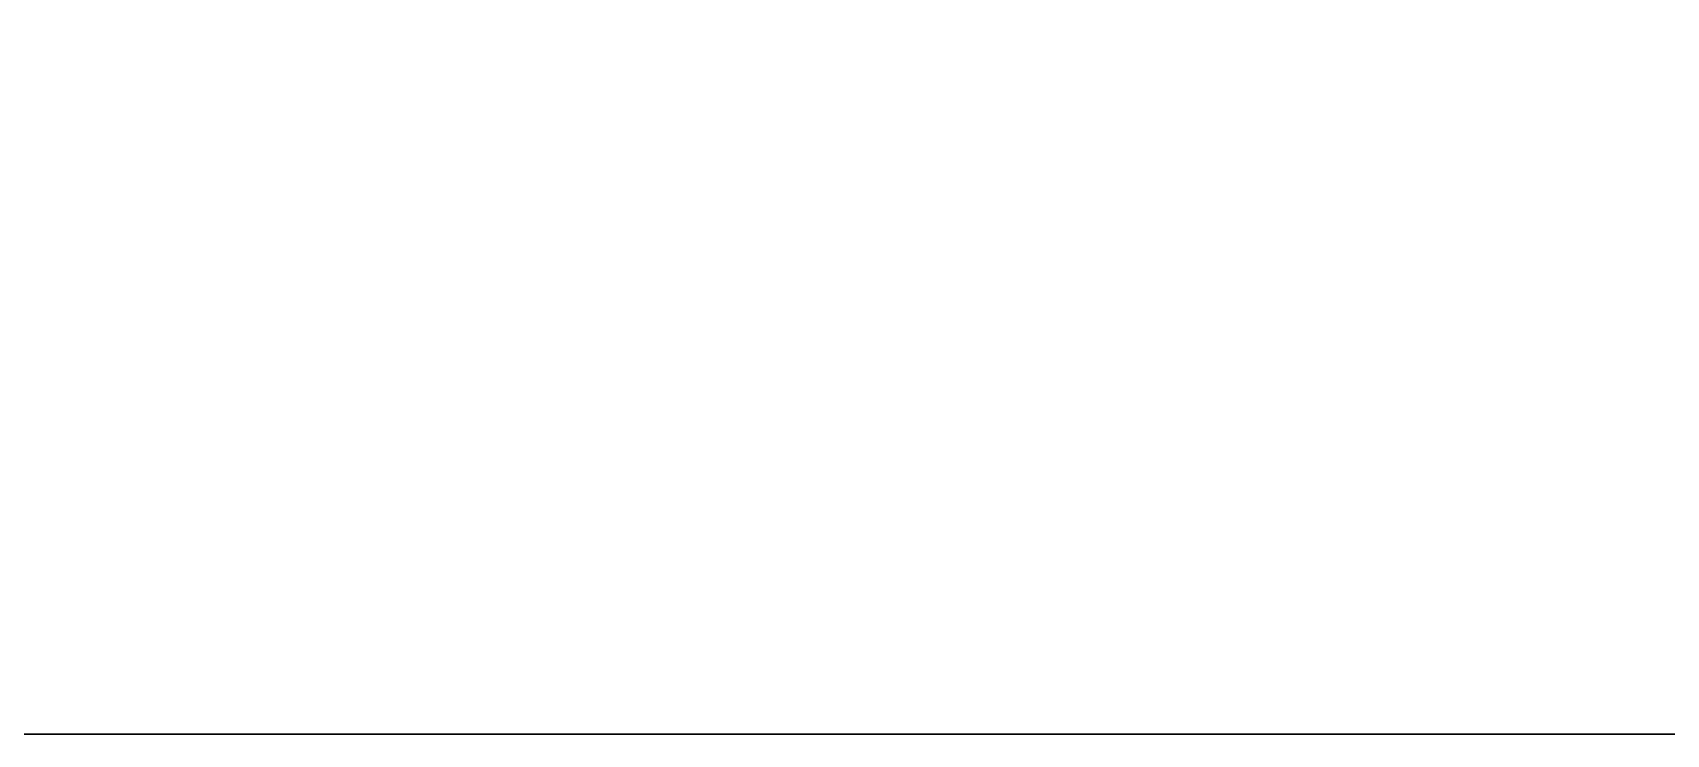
# Model space of a CAD drawing. Header units: millimetres. Extents: x -1 to 1346, y -1098 to 1.
# Drawn here: x 155.1 to 227, y -645 to -614.1 of the extents above; entities that cross this region are included whole.
import ezdxf

# ---------------------------------------------------------------- set-up
doc = ezdxf.new("R2010")
doc.units = ezdxf.units.MM
doc.linetypes.add('NASCOSTA', pattern=[9.525, 6.35, -3.175])
doc.layers.add('IQ_200_3D', color=1, linetype='Continuous')
doc.layers.add('IQ_204_2D', color=7, linetype='Continuous')

# ---------------------------------------------------------------- blocks, each defined once
blk = doc.blocks.new('hpp_cutout_2c_l_3d')
at = {"layer": 'IQ_200_3D'}
mesh = blk.add_polyface(dxfattribs=at)
corners = [(1345, 0, 50), (0, 0, 50), (0, -700, 50), (1345, -700, 50)]
mesh.append_faces([[corners[k] for k in face] for face in [(0, 1, 2, 3)]])
mesh = blk.add_polyface(dxfattribs=at)
corners = [(1345, -700, 0), (0, -700, 0), (0, 0, 0), (1345, 0, 0)]
mesh.append_faces([[corners[k] for k in face] for face in [(0, 1, 2, 3)]])

msp = doc.modelspace()

# ---------------------------------------------------------------- linework, layer by layer
at = {"layer": 'IQ_200_3D'}
msp.add_3dface([(1343, -645, 150), (2, -645, 150), (2, 0, 150), (1343, 0, 150)], dxfattribs=at)
for points, invisible_edges in [([(27, -645, 198), (2, -645, 198), (2, -645, 150), (1343, -645, 150)], 8), ([(1318, -645, 198), (1318, -645, 850), (27, -645, 850), (27, -644.999, 198)], 8), ([(1343, -645, 150), (1343, -645, 198), (1318, -645, 198), (27, -645, 198)], 12), ([(1318, -645, 198), (1318, -645, 850), (27, -645, 850), (27, -645, 198)], 4)]:
    msp.add_3dface(points, dxfattribs=dict(at, invisible_edges=invisible_edges))
at = {"layer": 'IQ_204_2D', "linetype": 'NASCOSTA', "ltscale": 10}
msp.add_line((2, -645), (1343, -645), dxfattribs=at)
at = {"layer": 'IQ_204_2D', "color": 7, "linetype": 'NASCOSTA', "ltscale": 10}
msp.add_lwpolyline([(2, 0), (1343, 0), (1343, -645), (2, -645)], close=True, dxfattribs=at)

# ---------------------------------------------------------------- block references
msp.add_blockref('hpp_cutout_2c_l_3d', (0, 0, 850))

doc.saveas('drawing.dxf')
